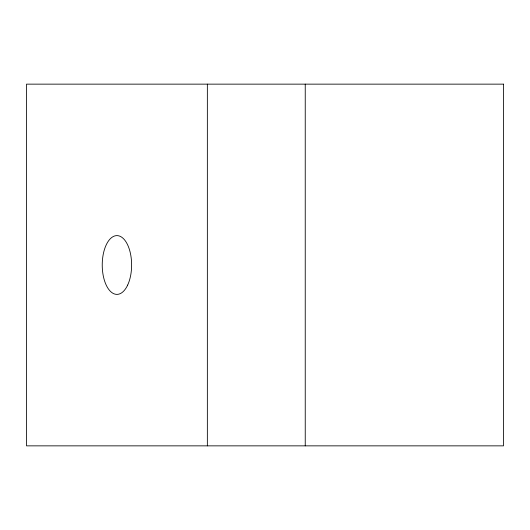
<?xml version="1.0" encoding="UTF-8"?>
<svg xmlns="http://www.w3.org/2000/svg" width="530" height="530" viewBox="0 0 530 530"><rect width="100%" height="100%" fill="white"/><g stroke="black" fill="none" stroke-linecap="round" stroke-linejoin="round"><path stroke-width="0.79" d="M305.24 84.144L305.24 445.856M207.356 84.144L207.356 445.856M503.5 84.144L26.5 84.144L26.5 445.856L503.5 445.856L503.5 84.144M127.637 285.12A29.388 14.694 -90 0 0 120.284 236.387A29.388 14.694 -90 0 0 102.86 273.487A29.388 14.694 -90 0 0 127.637 285.12"/></g></svg>
